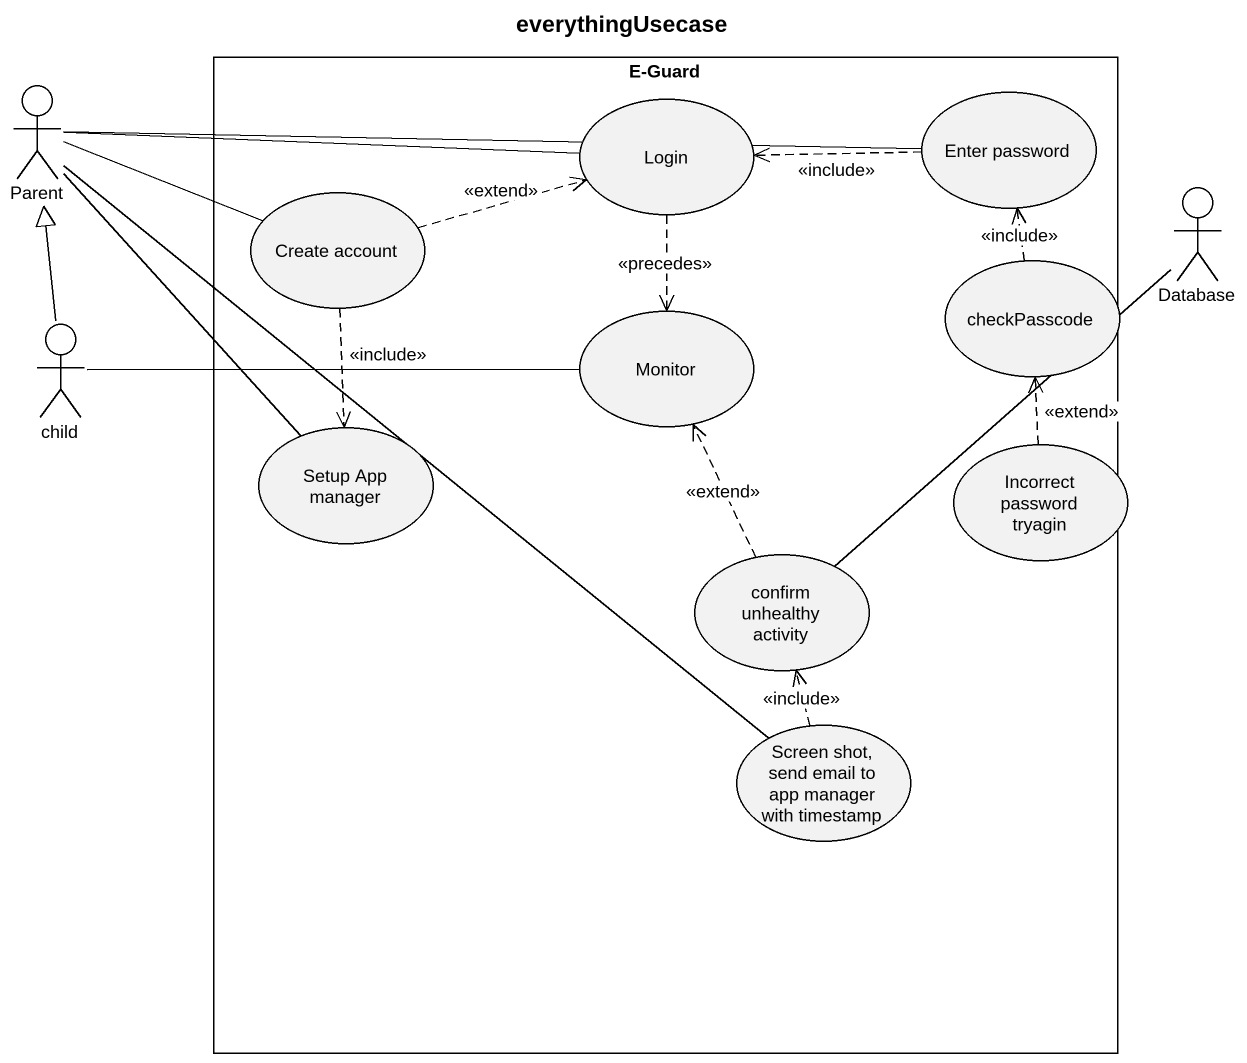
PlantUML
@startuml
title everythingUsecase
rectangle "E-Guard" as E_Guard {
  usecase Login
  usecase "Enter password" as Enter_password
  usecase "Create account" as Create_account
  usecase checkPasscode
  usecase Monitor
  usecase "Setup App manager" as Setup_App_manager
  usecase "confirm unhealthy activity" as confirm_unhealthy_activity
  usecase "Screen shot, send email to app manager with timestamp" as Screen_shot_send_email_to
}
actor Parent
actor "Database" as Database_
actor child
usecase "Incorrect password tryagin" as Incorrect_password_tryagin
Parent -right- Login
Parent -right- Enter_password
Parent -right- Create_account
Parent -- Setup_App_manager
Parent -- Screen_shot_send_email_to
Login ..> Monitor : <<precedes>>
Enter_password .left.> Login : <<include>>
Create_account .right.> Login : <<extend>>
Create_account ..> Setup_App_manager : <<include>>
Database_ -- confirm_unhealthy_activity
checkPasscode .up.> Enter_password : <<include>>
child -up-|> Parent
child -right- Monitor
Incorrect_password_tryagin .up.> checkPasscode : <<extend>>
confirm_unhealthy_activity .up.> Monitor : <<extend>>
Screen_shot_send_email_to .up.> confirm_unhealthy_activity : <<include>>
@enduml
